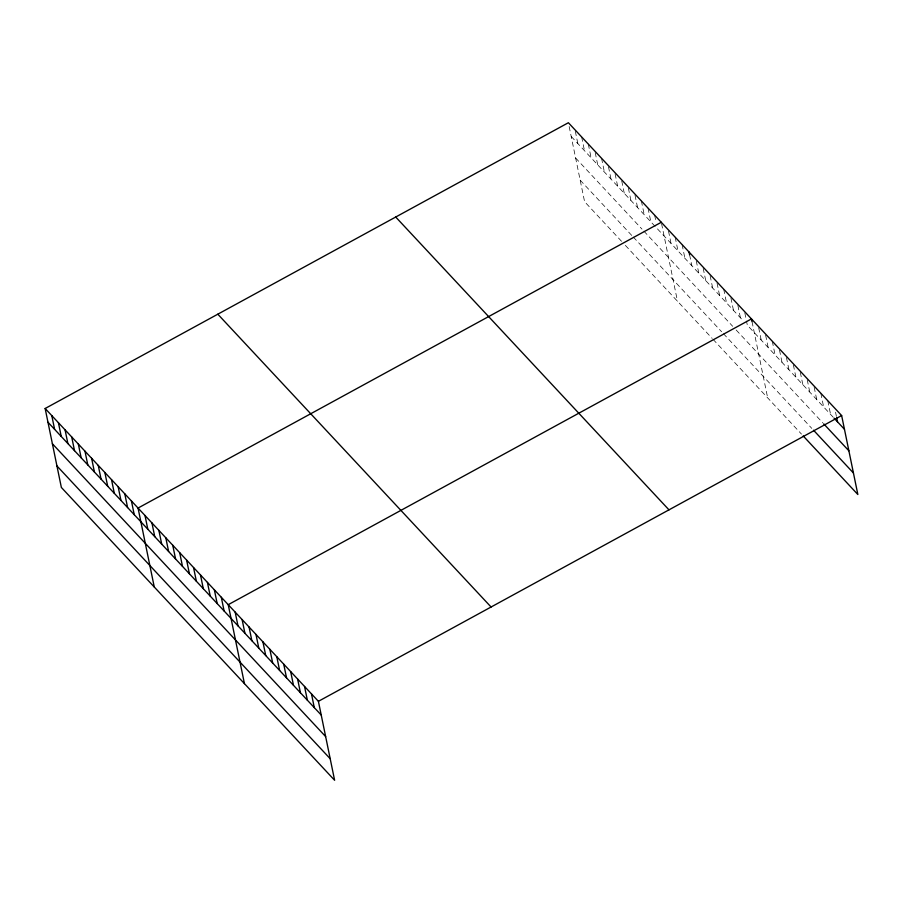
<?xml version="1.0" encoding="UTF-8"?>
<svg xmlns="http://www.w3.org/2000/svg" width="903" height="903" viewBox="0 0 903 903"><rect width="100%" height="100%" fill="white"/><g stroke="black" fill="none" stroke-linecap="round" stroke-linejoin="round"><path stroke-width="0.68" stroke-dasharray="4.51 3.39" d="M571.204 136.466L655.578 226.879M657.474 228.91L743.011 320.576M833.187 417.197L747.345 325.215L746.499 321.096M575.617 157.991L641.977 229.102M643.873 231.134L732.694 326.299M736.159 330.013L822.87 422.931M580.166 180.16L632.314 236.033M633.263 237.049L721.632 331.751M723.371 333.613L811.808 428.383M621.557 241.304L584.591 201.685L568.664 124.106M625.35 245.368L712.185 338.411M713.043 339.336L801.492 434.106M835.557 412.231L836.392 416.351M827.769 400.684L830.591 414.409M820.838 393.245L823.649 406.982M814.179 387.184L816.718 399.544M807.237 379.757L809.777 392.116M800.306 372.318L802.846 384.678M793.365 364.891L795.904 377.251M786.434 357.453L788.974 369.812M779.492 350.025L782.032 362.385M772.279 341.21L775.09 354.947M765.62 335.16L768.16 347.52M758.689 327.721L761.218 340.081M752.03 321.66L767.674 397.873M744.817 312.856L746.217 319.718M737.875 305.428L740.415 317.788M730.933 297.99L733.473 310.35M723.721 289.186L726.543 302.923M717.061 283.124L719.601 295.484M710.13 275.697L712.67 288.057M703.189 268.259L705.728 280.619M696.258 260.82L698.798 273.191M689.599 254.77L691.856 265.753M682.104 244.589L684.914 258.326M675.162 237.15L677.984 250.887M668.513 231.089L671.042 243.449M661.572 223.662L677.498 301.241M654.652 215.174L656.063 222.048M648.015 208.062L650.837 221.799M641.378 200.951L644.2 214.688M635.023 195.217L637.563 207.577M628.386 188.106L630.926 200.466M621.749 180.995L624.289 193.355M615.112 173.884L617.652 186.244M608.487 166.773L611.015 179.133M601.567 158.285L604.378 172.022M595.212 152.551L597.741 164.91M588.293 144.062L591.115 157.799M581.656 136.951L584.478 150.688M575.301 131.217L577.841 143.577"/><path stroke-width="1.35" d="M45.15 408.495L318.409 701.315L334.618 780.271L61.359 487.451L45.15 408.495L568.382 122.729L841.641 415.549L857.85 494.505L803.218 435.968M661.289 222.285L138.057 508.05L154.266 587.006M318.409 701.315L841.641 415.549M834.056 418.134L844.463 429.275M823.739 423.857L848.876 450.8M813.547 430.234L853.437 472.98M395.717 217.036L668.976 509.845M217.815 314.199L491.074 607.008M47.972 422.232L321.231 715.052M52.385 443.757L325.644 736.577M56.934 465.937L330.205 758.746M836.675 417.728L837.521 421.848M752.03 321.66L751.465 318.917L228.233 604.683L244.442 683.639M689.034 252.016L689.599 254.77M311.479 693.876L314.289 707.613M304.537 686.449L307.359 700.186M297.606 679.011L300.417 692.748M290.664 671.584L293.486 685.321M283.723 664.145L286.544 677.882M276.792 656.718L279.614 670.455M269.85 649.28L272.672 663.016M262.92 641.852L265.742 655.589M255.978 634.414L258.8 648.151M249.047 626.987L251.869 640.724M242.106 619.548L244.927 633.285M235.175 612.121L237.986 625.847M221.303 597.255L224.113 610.981M214.361 589.817L217.183 603.554M207.43 582.39L210.241 596.115M200.489 574.951L203.31 588.688M193.547 567.524L196.369 581.25M186.616 560.086L189.438 573.823M179.674 552.659L182.496 566.384M172.744 545.22L175.566 558.957M165.802 537.793L168.624 551.519M158.872 530.354L161.693 544.091M151.93 522.927L154.752 536.653M144.999 515.489L147.81 529.226M131.42 500.939L134.242 514.676M124.783 493.828L127.605 507.565M118.146 486.717L120.968 500.454M111.509 479.606L114.331 493.343M104.872 472.495L107.694 486.232M98.246 465.384L101.057 479.121M91.609 458.272L94.42 472.009M84.972 451.161L87.783 464.898M78.335 444.05L81.146 457.787M71.698 436.939L74.52 450.676M65.061 429.828L67.883 443.565M58.424 422.717L61.246 436.454M51.787 415.606L54.609 429.343"/></g></svg>
